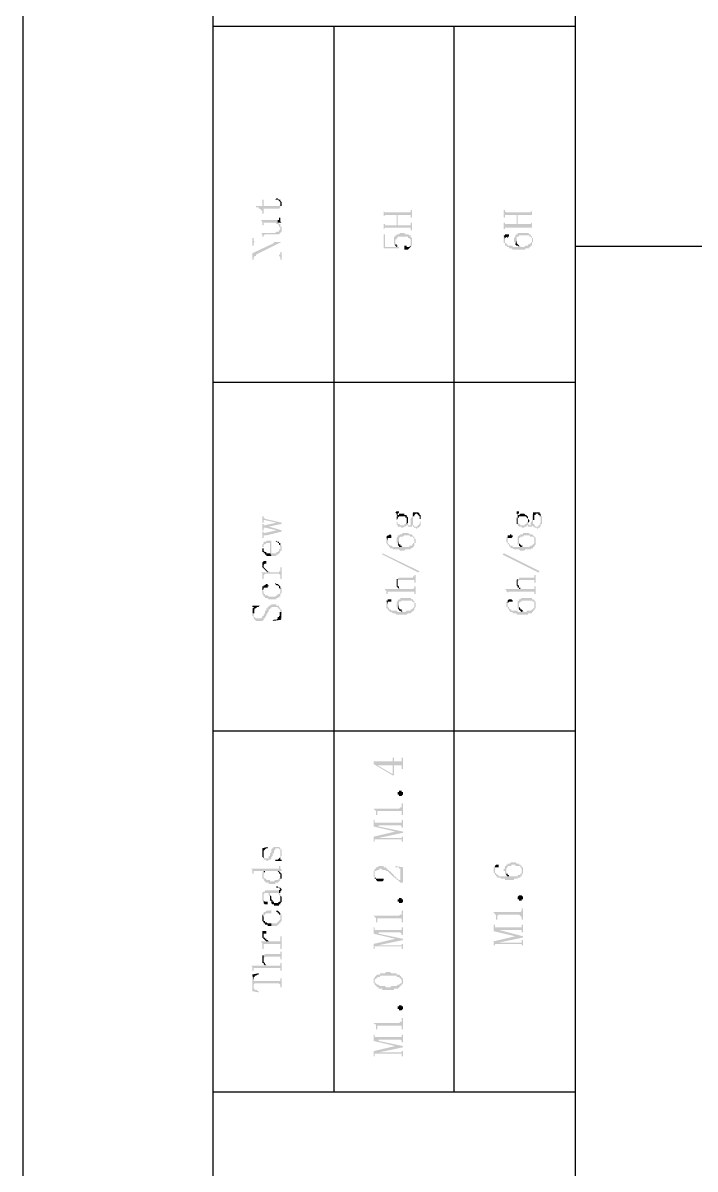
# Model space of a CAD drawing. Header units: inches. Extents: x 3613 to 8393, y -2205 to -794.
# Drawn here: x 3613.22 to 3636.98, y -1380.5 to -1339.97 of the extents above; entities that cross this region are included whole.
import ezdxf

# ---------------------------------------------------------------- set-up
doc = ezdxf.new("R2010")
doc.units = ezdxf.units.IN
doc.header["$MEASUREMENT"] = 0

msp = doc.modelspace()

# ---------------------------------------------------------------- hatches: boundary and pattern name
at = {"transparency": 33554559}
for points in [[(3622.139, -1346.225), (3622.229, -1346.225), (3622.274, -1346.27), (3622.274, -1346.27), (3622.32, -1346.315), (3622.32, -1346.496), (3622.32, -1346.451), (3622.365, -1346.451), (3622.365, -1346.36), (3622.365, -1346.315), (3622.32, -1346.27), (3622.32, -1346.225), (3622.274, -1346.225), (3622.229, -1346.18), (3622.184, -1346.18)], [(3621.462, -1346.451), (3621.462, -1346.496), (3621.552, -1346.496), (3621.552, -1346.541), (3621.598, -1346.541), (3621.643, -1346.586), (3621.643, -1346.586), (3621.688, -1346.631), (3621.688, -1346.721), (3621.733, -1346.721), (3621.733, -1346.541), (3622.274, -1346.541), (3622.32, -1346.496), (3622.32, -1346.36), (3622.32, -1346.405), (3622.32, -1346.405), (3622.274, -1346.451), (3621.733, -1346.451), (3621.733, -1346.225), (3621.688, -1346.225), (3621.688, -1346.451)], [(3625.975, -1346.586), (3625.975, -1346.857), (3625.975, -1346.812), (3625.975, -1346.812), (3626.02, -1346.766), (3626.427, -1346.766), (3626.427, -1347.128), (3626.472, -1346.766), (3626.923, -1346.766), (3626.923, -1346.812), (3626.923, -1346.857), (3626.968, -1346.857), (3626.968, -1346.586), (3626.923, -1346.586), (3626.923, -1346.631), (3626.923, -1346.676), (3626.02, -1346.676), (3625.975, -1346.631)], [(3630.218, -1346.586), (3630.218, -1346.857), (3630.263, -1346.857), (3630.263, -1346.766), (3630.669, -1346.766), (3630.669, -1347.082), (3630.714, -1346.766), (3631.211, -1346.766), (3631.211, -1346.857), (3631.211, -1346.586), (3631.211, -1346.631), (3631.166, -1346.631), (3631.166, -1346.676), (3630.308, -1346.676), (3630.263, -1346.631), (3630.263, -1346.586), (3630.263, -1346.586)], [(3621.643, -1346.947), (3621.643, -1346.992), (3621.688, -1346.992), (3621.688, -1347.037), (3621.688, -1347.128), (3621.733, -1347.128), (3621.733, -1347.082), (3621.733, -1347.037), (3622.184, -1347.037), (3622.184, -1347.082), (3622.229, -1347.082), (3622.274, -1347.128), (3622.274, -1347.173), (3622.274, -1347.173), (3622.32, -1347.218), (3622.32, -1347.263), (3622.32, -1347.082), (3622.274, -1347.082), (3622.229, -1347.037), (3622.229, -1346.947)], [(3622.229, -1346.947), (3622.229, -1347.037), (3622.365, -1347.037), (3622.32, -1346.992), (3622.32, -1346.947), (3622.32, -1346.857), (3622.274, -1346.857), (3622.274, -1346.902), (3622.274, -1346.947), (3622.274, -1346.947)], [(3625.975, -1347.037), (3625.975, -1347.308), (3625.975, -1347.263), (3625.975, -1347.263), (3626.02, -1347.218), (3626.923, -1347.218), (3626.923, -1347.308), (3626.968, -1347.308), (3626.968, -1347.037), (3626.923, -1347.037), (3626.923, -1347.082), (3626.923, -1347.128), (3626.472, -1347.128), (3626.472, -1346.766), (3626.427, -1347.128), (3626.02, -1347.128), (3626.02, -1347.082), (3625.975, -1347.082), (3625.975, -1347.037)], [(3630.218, -1347.037), (3630.218, -1347.263), (3630.263, -1347.263), (3630.263, -1347.218), (3631.211, -1347.218), (3631.211, -1347.263), (3631.211, -1347.037), (3631.211, -1347.037), (3631.166, -1347.082), (3630.714, -1347.082), (3630.714, -1346.766), (3630.669, -1347.082), (3630.263, -1347.082), (3630.263, -1347.037), (3630.263, -1347.037)], [(3621.643, -1347.398), (3621.643, -1347.398), (3621.688, -1347.443), (3621.688, -1347.489), (3621.688, -1347.534), (3621.733, -1347.534), (3621.733, -1347.489), (3621.733, -1347.489), (3621.778, -1347.443), (3622.274, -1347.443), (3622.32, -1347.398), (3622.32, -1347.398), (3622.365, -1347.353), (3622.365, -1347.263), (3622.365, -1347.173), (3622.32, -1347.173), (3622.32, -1347.128), (3622.32, -1347.082), (3622.32, -1347.263), (3622.32, -1347.263), (3622.274, -1347.308), (3622.274, -1347.353), (3622.184, -1347.353), (3622.139, -1347.398)], [(3626.336, -1347.669), (3626.336, -1347.714), (3626.336, -1347.805), (3626.336, -1347.805), (3626.382, -1347.85), (3626.382, -1347.669), (3626.382, -1347.624), (3626.427, -1347.624), (3626.427, -1347.579), (3626.472, -1347.579), (3626.472, -1347.534), (3626.833, -1347.534), (3626.833, -1347.579), (3626.878, -1347.579), (3626.923, -1347.624), (3626.923, -1347.669), (3626.923, -1347.85), (3626.968, -1347.85), (3626.968, -1347.759), (3626.968, -1347.669), (3626.968, -1347.579), (3626.968, -1347.579), (3626.923, -1347.534), (3626.923, -1347.489), (3626.878, -1347.489), (3626.833, -1347.443), (3626.743, -1347.443), (3626.697, -1347.398), (3626.562, -1347.398), (3626.517, -1347.443), (3626.427, -1347.443), (3626.427, -1347.489), (3626.382, -1347.489), (3626.382, -1347.534), (3626.336, -1347.534), (3626.336, -1347.624), (3626.336, -1347.624)], [(3630.579, -1347.669), (3630.579, -1347.714), (3630.579, -1347.714), (3630.624, -1347.759), (3630.624, -1347.805), (3630.624, -1347.805), (3630.669, -1347.669), (3630.669, -1347.624), (3630.669, -1347.534), (3630.759, -1347.534), (3630.759, -1347.489), (3631.12, -1347.489), (3631.12, -1347.534), (3631.166, -1347.534), (3631.211, -1347.579), (3631.211, -1347.624), (3631.211, -1347.805), (3631.211, -1347.759), (3631.256, -1347.714), (3631.256, -1347.669), (3631.256, -1347.579), (3631.211, -1347.579), (3631.211, -1347.534), (3631.211, -1347.534), (3631.166, -1347.489), (3631.166, -1347.443), (3631.12, -1347.443), (3631.075, -1347.398), (3630.714, -1347.398), (3630.714, -1347.443), (3630.669, -1347.443), (3630.624, -1347.489), (3630.624, -1347.534), (3630.579, -1347.579), (3630.579, -1347.624)], [(3621.327, -1347.579), (3621.327, -1347.85), (3621.372, -1347.85), (3621.372, -1347.759), (3621.372, -1347.759), (3621.417, -1347.714), (3622.094, -1347.714), (3622.094, -1347.759), (3622.365, -1347.714), (3621.417, -1347.714), (3621.372, -1347.669), (3621.372, -1347.579)], [(3621.327, -1348.12), (3621.327, -1348.346), (3621.372, -1348.346), (3621.372, -1348.256), (3621.372, -1348.256), (3621.417, -1348.211), (3621.462, -1348.166), (3622.365, -1347.714), (3622.094, -1347.759)], [(3625.975, -1347.443), (3625.975, -1347.94), (3626.517, -1347.94), (3626.517, -1347.895), (3626.472, -1347.895), (3626.472, -1347.85), (3626.427, -1347.895), (3626.02, -1347.895), (3626.02, -1347.443)], [(3626.382, -1347.85), (3626.382, -1347.85), (3626.427, -1347.895), (3626.427, -1347.895), (3626.472, -1347.85), (3626.427, -1347.85), (3626.427, -1347.805), (3626.382, -1347.805), (3626.382, -1347.714), (3626.382, -1347.714)], [(3626.697, -1347.94), (3626.697, -1347.985), (3626.833, -1347.985), (3626.878, -1347.94), (3626.878, -1347.94), (3626.923, -1347.895), (3626.923, -1347.714), (3626.923, -1347.759), (3626.923, -1347.85), (3626.923, -1347.85), (3626.878, -1347.895), (3626.788, -1347.895), (3626.788, -1347.85), (3626.697, -1347.85), (3626.697, -1347.895)], [(3630.218, -1347.489), (3630.263, -1347.624), (3630.263, -1347.579), (3630.263, -1347.579), (3630.308, -1347.534), (3630.308, -1347.534), (3630.353, -1347.579), (3630.353, -1347.534), (3630.398, -1347.534), (3630.398, -1347.489), (3630.398, -1347.443), (3630.263, -1347.443), (3630.263, -1347.489)], [(3630.218, -1347.624), (3630.218, -1347.714), (3630.218, -1347.759), (3630.263, -1347.759), (3630.263, -1347.85), (3630.308, -1347.85), (3630.353, -1347.895), (3630.398, -1347.895), (3630.398, -1347.94), (3630.489, -1347.94), (3630.534, -1347.985), (3630.985, -1347.985), (3630.985, -1347.94), (3631.12, -1347.94), (3631.12, -1347.895), (3631.166, -1347.895), (3631.166, -1347.85), (3631.211, -1347.85), (3631.211, -1347.669), (3631.211, -1347.714), (3631.211, -1347.714), (3631.166, -1347.759), (3631.166, -1347.759), (3631.12, -1347.805), (3631.075, -1347.805), (3631.075, -1347.85), (3630.985, -1347.85), (3630.94, -1347.895), (3630.804, -1347.895), (3630.804, -1347.85), (3630.759, -1347.85), (3630.759, -1347.895), (3630.534, -1347.895), (3630.534, -1347.85), (3630.353, -1347.85), (3630.353, -1347.805), (3630.308, -1347.805), (3630.308, -1347.759), (3630.263, -1347.759), (3630.263, -1347.669), (3630.263, -1347.624), (3630.218, -1347.489), (3630.218, -1347.579), (3630.218, -1347.579)], [(3630.624, -1347.805), (3630.669, -1347.85), (3630.714, -1347.85), (3630.759, -1347.895), (3630.759, -1347.85), (3630.759, -1347.85), (3630.714, -1347.805), (3630.714, -1347.805), (3630.669, -1347.759), (3630.669, -1347.669), (3630.669, -1347.669)], [(3621.417, -1348.211), (3622.274, -1348.211), (3622.32, -1348.256), (3622.32, -1348.346), (3622.365, -1348.346), (3622.365, -1348.075), (3622.32, -1348.075), (3622.32, -1348.166), (3622.274, -1348.166), (3622.274, -1348.211), (3621.462, -1348.211), (3621.462, -1348.166)], [(3621.688, -1357.418), (3621.688, -1357.643), (3621.733, -1357.643), (3621.733, -1357.598), (3621.733, -1357.553), (3621.778, -1357.553), (3622.184, -1357.643), (3622.184, -1357.643), (3622.365, -1357.688), (3622.365, -1357.643), (3621.778, -1357.508), (3621.778, -1357.508), (3621.733, -1357.463), (3621.733, -1357.418)], [(3626.382, -1357.282), (3626.382, -1357.282), (3626.427, -1357.327), (3626.427, -1357.373), (3626.472, -1357.418), (3626.472, -1357.327), (3626.472, -1357.327), (3626.517, -1357.282), (3626.517, -1357.237), (3626.427, -1357.237)], [(3626.427, -1357.688), (3626.472, -1357.734), (3626.472, -1357.779), (3626.562, -1357.779), (3626.607, -1357.824), (3626.652, -1357.824), (3626.697, -1357.779), (3626.743, -1357.779), (3626.788, -1357.734), (3626.833, -1357.734), (3626.833, -1357.779), (3626.968, -1357.779), (3626.968, -1357.734), (3627.013, -1357.734), (3627.013, -1357.779), (3627.013, -1357.779), (3627.059, -1357.824), (3627.104, -1357.824), (3627.149, -1357.869), (3627.149, -1357.824), (3627.194, -1357.824), (3627.239, -1357.779), (3627.239, -1357.779), (3627.284, -1357.734), (3627.284, -1357.688), (3627.284, -1357.553), (3627.284, -1357.508), (3627.284, -1357.418), (3627.284, -1357.373), (3627.284, -1357.553), (3627.284, -1357.598), (3627.239, -1357.643), (3627.239, -1357.688), (3627.239, -1357.688), (3627.194, -1357.734), (3627.194, -1357.734), (3627.149, -1357.779), (3627.059, -1357.779), (3627.059, -1357.734), (3627.013, -1357.734), (3627.013, -1357.688), (3627.013, -1357.282), (3626.968, -1357.327), (3626.968, -1357.418), (3626.968, -1357.463), (3626.923, -1357.463), (3626.923, -1357.553), (3626.923, -1357.598), (3626.923, -1357.688), (3626.923, -1357.734), (3626.833, -1357.734), (3626.833, -1357.688), (3626.788, -1357.688), (3626.788, -1357.553), (3626.788, -1357.598), (3626.788, -1357.643), (3626.788, -1357.643), (3626.743, -1357.688), (3626.697, -1357.688), (3626.697, -1357.734), (3626.562, -1357.734), (3626.517, -1357.688), (3626.472, -1357.688), (3626.472, -1357.643), (3626.472, -1357.643), (3626.427, -1357.598), (3626.427, -1357.553)], [(3626.427, -1357.553), (3626.427, -1357.598), (3626.427, -1357.688), (3626.427, -1357.553), (3626.427, -1357.553), (3626.472, -1357.508), (3626.472, -1357.463), (3626.472, -1357.463), (3626.517, -1357.418), (3626.743, -1357.418), (3626.743, -1357.463), (3626.788, -1357.463), (3626.788, -1357.553), (3626.788, -1357.688), (3626.833, -1357.643), (3626.833, -1357.553), (3626.833, -1357.463), (3626.833, -1357.463), (3626.788, -1357.418), (3626.788, -1357.373), (3626.697, -1357.373), (3626.697, -1357.327), (3626.517, -1357.327), (3626.517, -1357.373), (3626.472, -1357.373), (3626.472, -1357.327), (3626.472, -1357.418), (3626.427, -1357.418), (3626.427, -1357.463)], [(3627.013, -1357.282), (3627.013, -1357.688), (3627.013, -1357.643), (3627.013, -1357.553), (3627.013, -1357.508), (3627.013, -1357.418), (3627.059, -1357.418), (3627.059, -1357.373), (3627.059, -1357.373), (3627.104, -1357.327), (3627.149, -1357.327), (3627.194, -1357.373), (3627.194, -1357.373), (3627.239, -1357.418), (3627.239, -1357.508), (3627.284, -1357.508), (3627.284, -1357.553), (3627.284, -1357.373), (3627.239, -1357.373), (3627.239, -1357.327), (3627.239, -1357.327), (3627.194, -1357.282)], [(3630.669, -1357.282), (3630.669, -1357.327), (3630.669, -1357.327), (3630.714, -1357.373), (3630.714, -1357.418), (3630.714, -1357.327), (3630.759, -1357.327), (3630.759, -1357.282), (3630.759, -1357.237), (3630.669, -1357.237)], [(3630.669, -1357.553), (3630.669, -1357.598), (3630.669, -1357.688), (3630.714, -1357.688), (3630.714, -1357.553), (3630.714, -1357.463), (3630.759, -1357.463), (3630.759, -1357.418), (3630.985, -1357.418), (3631.03, -1357.463), (3631.03, -1357.463), (3631.075, -1357.508), (3631.075, -1357.553), (3631.075, -1357.688), (3631.075, -1357.643), (3631.075, -1357.643), (3631.12, -1357.598), (3631.12, -1357.553), (3631.12, -1357.553), (3631.075, -1357.508), (3631.075, -1357.463), (3631.075, -1357.418), (3631.03, -1357.418), (3631.03, -1357.373), (3630.985, -1357.373), (3630.94, -1357.327), (3630.804, -1357.327), (3630.759, -1357.373), (3630.714, -1357.373), (3630.714, -1357.327), (3630.714, -1357.418), (3630.714, -1357.463), (3630.669, -1357.463)], [(3630.714, -1357.688), (3630.714, -1357.734), (3630.714, -1357.734), (3630.759, -1357.779), (3630.85, -1357.779), (3630.85, -1357.824), (3630.94, -1357.824), (3630.94, -1357.779), (3631.03, -1357.779), (3631.03, -1357.734), (3631.075, -1357.734), (3631.075, -1357.779), (3631.211, -1357.779), (3631.256, -1357.734), (3631.256, -1357.779), (3631.301, -1357.779), (3631.301, -1357.824), (3631.391, -1357.824), (3631.391, -1357.869), (3631.436, -1357.824), (3631.481, -1357.824), (3631.481, -1357.779), (3631.527, -1357.779), (3631.527, -1357.734), (3631.527, -1357.688), (3631.572, -1357.688), (3631.572, -1357.553), (3631.572, -1357.508), (3631.572, -1357.418), (3631.527, -1357.418), (3631.527, -1357.373), (3631.527, -1357.553), (3631.527, -1357.643), (3631.527, -1357.643), (3631.481, -1357.688), (3631.481, -1357.734), (3631.436, -1357.734), (3631.436, -1357.779), (3631.346, -1357.779), (3631.301, -1357.734), (3631.301, -1357.688), (3631.256, -1357.688), (3631.256, -1357.282), (3631.256, -1357.327), (3631.256, -1357.327), (3631.211, -1357.373), (3631.211, -1357.418), (3631.211, -1357.463), (3631.211, -1357.553), (3631.211, -1357.598), (3631.211, -1357.598), (3631.166, -1357.643), (3631.166, -1357.688), (3631.166, -1357.734), (3631.12, -1357.734), (3631.075, -1357.688), (3631.075, -1357.553), (3631.075, -1357.598), (3631.075, -1357.598), (3631.03, -1357.643), (3631.03, -1357.688), (3630.985, -1357.688), (3630.94, -1357.734), (3630.804, -1357.734), (3630.804, -1357.688), (3630.759, -1357.688), (3630.714, -1357.643), (3630.714, -1357.553)], [(3631.256, -1357.282), (3631.256, -1357.688), (3631.256, -1357.643), (3631.256, -1357.553), (3631.301, -1357.553), (3631.301, -1357.508), (3631.301, -1357.418), (3631.301, -1357.373), (3631.346, -1357.373), (3631.346, -1357.327), (3631.436, -1357.327), (3631.436, -1357.373), (3631.481, -1357.373), (3631.481, -1357.418), (3631.527, -1357.418), (3631.527, -1357.508), (3631.527, -1357.553), (3631.527, -1357.373), (3631.527, -1357.327), (3631.481, -1357.327), (3631.481, -1357.282), (3631.301, -1357.282)], [(3621.688, -1357.688), (3621.688, -1357.914), (3621.733, -1357.914), (3621.733, -1357.869), (3621.733, -1357.824), (3621.823, -1357.824), (3621.913, -1357.779), (3622.365, -1357.688), (3622.184, -1357.643), (3621.778, -1357.734), (3621.733, -1357.734), (3621.733, -1357.688), (3621.733, -1357.688)], [(3621.688, -1357.959), (3621.688, -1358.185), (3621.733, -1358.185), (3621.733, -1358.14), (3621.733, -1358.095), (3621.823, -1358.095), (3622.365, -1357.959), (3622.184, -1357.914), (3621.778, -1358.004), (3621.733, -1358.004), (3621.733, -1357.959), (3621.733, -1357.959)], [(3621.823, -1357.824), (3622.184, -1357.914), (3622.184, -1357.914), (3622.365, -1357.959), (3622.365, -1357.914), (3621.913, -1357.779)], [(3621.688, -1358.411), (3621.688, -1358.546), (3621.688, -1358.501), (3621.733, -1358.501), (3621.733, -1358.456), (3621.733, -1358.411), (3621.778, -1358.411), (3621.823, -1358.365), (3621.959, -1358.365), (3621.959, -1358.726), (3622.004, -1358.817), (3622.184, -1358.817), (3622.184, -1358.772), (3622.229, -1358.772), (3622.274, -1358.726), (3622.274, -1358.726), (3622.32, -1358.681), (3622.32, -1358.636), (3622.365, -1358.636), (3622.365, -1358.546), (3622.365, -1358.501), (3622.365, -1358.456), (3622.32, -1358.411), (3622.32, -1358.365), (3622.32, -1358.501), (3622.32, -1358.591), (3622.274, -1358.591), (3622.274, -1358.636), (3622.274, -1358.636), (3622.229, -1358.681), (3622.184, -1358.681), (3622.184, -1358.726), (3622.004, -1358.726), (3622.004, -1358.275), (3621.823, -1358.275), (3621.823, -1358.32), (3621.733, -1358.32), (3621.733, -1358.365), (3621.733, -1358.365)], [(3622.139, -1358.32), (3622.229, -1358.32), (3622.229, -1358.365), (3622.274, -1358.365), (3622.274, -1358.411), (3622.274, -1358.411), (3622.32, -1358.456), (3622.32, -1358.501), (3622.32, -1358.365), (3622.274, -1358.365), (3622.274, -1358.32), (3622.229, -1358.32), (3622.184, -1358.275), (3622.184, -1358.275)], [(3626.066, -1358.14), (3626.111, -1358.275), (3626.111, -1358.23), (3626.111, -1358.185), (3626.246, -1358.185), (3626.246, -1358.14), (3626.246, -1358.095), (3626.246, -1358.095), (3626.201, -1358.05), (3626.201, -1358.05), (3626.156, -1358.095), (3626.111, -1358.095)], [(3626.066, -1358.23), (3626.066, -1358.32), (3626.066, -1358.365), (3626.066, -1358.365), (3626.111, -1358.411), (3626.111, -1358.456), (3626.156, -1358.456), (3626.156, -1358.501), (3626.201, -1358.501), (3626.201, -1358.546), (3626.291, -1358.546), (3626.291, -1358.591), (3626.517, -1358.591), (3626.562, -1358.636), (3626.697, -1358.636), (3626.743, -1358.591), (3626.923, -1358.591), (3626.923, -1358.546), (3626.968, -1358.546), (3627.013, -1358.501), (3627.013, -1358.501), (3627.059, -1358.456), (3627.059, -1358.275), (3627.059, -1358.32), (3627.059, -1358.365), (3627.013, -1358.365), (3627.013, -1358.411), (3626.968, -1358.411), (3626.968, -1358.456), (3626.878, -1358.456), (3626.878, -1358.501), (3626.652, -1358.501), (3626.607, -1358.456), (3626.607, -1358.501), (3626.291, -1358.501), (3626.246, -1358.456), (3626.201, -1358.456), (3626.156, -1358.411), (3626.156, -1358.411), (3626.111, -1358.365), (3626.111, -1358.275), (3626.111, -1358.275), (3626.066, -1358.14)], [(3626.427, -1358.275), (3626.427, -1358.365), (3626.472, -1358.365), (3626.472, -1358.411), (3626.472, -1358.456), (3626.517, -1358.275), (3626.517, -1358.185), (3626.517, -1358.185), (3626.562, -1358.14), (3626.652, -1358.14), (3626.697, -1358.095), (3626.878, -1358.095), (3626.923, -1358.14), (3627.013, -1358.14), (3627.013, -1358.185), (3627.059, -1358.185), (3627.059, -1358.275), (3627.059, -1358.456), (3627.059, -1358.365), (3627.104, -1358.365), (3627.104, -1358.275), (3627.104, -1358.23), (3627.104, -1358.23), (3627.059, -1358.185), (3627.059, -1358.14), (3627.013, -1358.14), (3627.013, -1358.095), (3626.968, -1358.095), (3626.968, -1358.05), (3626.878, -1358.05), (3626.833, -1358.004), (3626.652, -1358.004), (3626.607, -1358.05), (3626.562, -1358.05), (3626.517, -1358.095), (3626.472, -1358.095), (3626.472, -1358.14), (3626.472, -1358.14), (3626.427, -1358.185), (3626.427, -1358.23), (3626.427, -1358.23)], [(3626.472, -1358.456), (3626.517, -1358.456), (3626.517, -1358.501), (3626.607, -1358.501), (3626.607, -1358.456), (3626.562, -1358.456), (3626.562, -1358.411), (3626.517, -1358.411), (3626.517, -1358.32), (3626.517, -1358.275)], [(3630.308, -1358.23), (3630.308, -1358.32), (3630.308, -1358.32), (3630.353, -1358.365), (3630.353, -1358.411), (3630.398, -1358.411), (3630.398, -1358.456), (3630.398, -1358.456), (3630.443, -1358.501), (3630.443, -1358.501), (3630.489, -1358.546), (3630.534, -1358.546), (3630.579, -1358.591), (3630.759, -1358.591), (3630.804, -1358.636), (3630.94, -1358.636), (3630.985, -1358.591), (3631.166, -1358.591), (3631.211, -1358.546), (3631.256, -1358.546), (3631.256, -1358.501), (3631.301, -1358.501), (3631.301, -1358.456), (3631.301, -1358.275), (3631.301, -1358.32), (3631.301, -1358.365), (3631.301, -1358.365), (3631.256, -1358.411), (3631.256, -1358.411), (3631.211, -1358.456), (3631.166, -1358.456), (3631.12, -1358.501), (3630.895, -1358.501), (3630.895, -1358.456), (3630.85, -1358.501), (3630.534, -1358.501), (3630.534, -1358.456), (3630.443, -1358.456), (3630.443, -1358.411), (3630.398, -1358.411), (3630.398, -1358.365), (3630.353, -1358.365), (3630.353, -1358.275), (3630.353, -1358.14), (3630.353, -1358.14), (3630.308, -1358.185)], [(3630.353, -1358.14), (3630.353, -1358.275), (3630.353, -1358.23), (3630.353, -1358.185), (3630.489, -1358.185), (3630.534, -1358.14), (3630.534, -1358.095), (3630.489, -1358.095), (3630.489, -1358.05), (3630.443, -1358.05), (3630.443, -1358.095), (3630.353, -1358.095)], [(3630.714, -1358.275), (3630.714, -1358.365), (3630.714, -1358.411), (3630.759, -1358.411), (3630.759, -1358.456), (3630.759, -1358.275), (3630.759, -1358.185), (3630.804, -1358.185), (3630.804, -1358.14), (3630.895, -1358.14), (3630.94, -1358.095), (3631.12, -1358.095), (3631.166, -1358.14), (3631.256, -1358.14), (3631.301, -1358.185), (3631.301, -1358.275), (3631.301, -1358.456), (3631.346, -1358.411), (3631.346, -1358.365), (3631.346, -1358.275), (3631.346, -1358.23), (3631.346, -1358.185), (3631.346, -1358.185), (3631.301, -1358.14), (3631.301, -1358.14), (3631.256, -1358.095), (3631.256, -1358.095), (3631.211, -1358.05), (3631.12, -1358.05), (3631.12, -1358.004), (3630.895, -1358.004), (3630.895, -1358.05), (3630.804, -1358.05), (3630.804, -1358.095), (3630.759, -1358.095), (3630.714, -1358.14), (3630.714, -1358.23), (3630.714, -1358.23)], [(3630.759, -1358.456), (3630.759, -1358.456), (3630.804, -1358.501), (3630.85, -1358.501), (3630.895, -1358.456), (3630.85, -1358.456), (3630.804, -1358.411), (3630.804, -1358.411), (3630.759, -1358.365), (3630.759, -1358.32), (3630.759, -1358.275)], [(3621.688, -1358.546), (3621.688, -1358.636), (3621.688, -1358.681), (3621.733, -1358.681), (3621.733, -1358.726), (3621.778, -1358.726), (3621.778, -1358.772), (3621.823, -1358.772), (3621.823, -1358.817), (3622.004, -1358.817), (3621.959, -1358.726), (3621.823, -1358.726), (3621.823, -1358.681), (3621.778, -1358.681), (3621.733, -1358.636), (3621.733, -1358.546), (3621.688, -1358.546), (3621.688, -1358.411), (3621.688, -1358.456), (3621.688, -1358.501)], [(3627.239, -1359.358), (3627.194, -1359.403), (3625.93, -1358.772), (3625.93, -1358.726)], [(3631.481, -1359.358), (3631.436, -1359.403), (3630.173, -1358.772), (3630.218, -1358.726)], [(3621.688, -1359.133), (3621.688, -1359.178), (3621.688, -1359.223), (3621.733, -1359.268), (3621.733, -1359.133), (3621.733, -1359.133), (3621.778, -1359.088), (3621.823, -1359.088), (3621.823, -1359.042), (3621.823, -1358.997), (3621.733, -1358.997), (3621.688, -1359.042), (3621.688, -1359.088)], [(3621.733, -1359.268), (3621.733, -1359.268), (3621.778, -1359.313), (3621.778, -1359.313), (3621.823, -1359.358), (3621.823, -1359.358), (3621.868, -1359.403), (3621.868, -1359.358), (3621.868, -1359.358), (3621.823, -1359.313), (3621.823, -1359.313), (3621.778, -1359.268), (3621.778, -1359.268), (3621.733, -1359.223), (3621.733, -1359.178), (3621.733, -1359.133)], [(3621.643, -1359.403), (3621.643, -1359.403), (3621.688, -1359.449), (3621.688, -1359.494), (3621.688, -1359.584), (3621.688, -1359.629), (3621.733, -1359.629), (3621.733, -1359.494), (3621.733, -1359.494), (3621.778, -1359.449), (3622.274, -1359.449), (3622.32, -1359.494), (3622.32, -1359.629), (3622.365, -1359.629), (3622.365, -1359.223), (3622.32, -1359.223), (3622.32, -1359.358), (3622.274, -1359.358), (3622.274, -1359.403), (3621.959, -1359.403), (3621.913, -1359.358), (3621.868, -1359.358), (3621.868, -1359.403)], [(3626.472, -1359.629), (3626.472, -1359.765), (3626.472, -1359.719), (3626.472, -1359.674), (3627.059, -1359.674), (3627.059, -1359.765), (3627.104, -1359.765), (3627.104, -1359.494), (3627.059, -1359.494), (3627.059, -1359.539), (3627.013, -1359.539), (3627.013, -1359.584), (3626.517, -1359.584)], [(3630.714, -1359.629), (3630.714, -1359.765), (3630.714, -1359.719), (3630.714, -1359.719), (3630.759, -1359.674), (3631.301, -1359.674), (3631.301, -1359.765), (3631.346, -1359.765), (3631.346, -1359.494), (3631.301, -1359.494), (3631.301, -1359.539), (3631.301, -1359.584), (3630.759, -1359.584), (3630.759, -1359.629)], [(3621.688, -1360.035), (3621.688, -1360.126), (3621.688, -1360.171), (3621.688, -1360.035), (3621.688, -1360.035), (3621.733, -1359.99), (3621.733, -1359.945), (3621.868, -1359.945), (3621.868, -1359.9), (3621.913, -1359.9), (3621.913, -1359.855), (3621.868, -1359.855), (3621.868, -1359.81), (3621.823, -1359.81), (3621.778, -1359.855), (3621.733, -1359.855), (3621.733, -1359.9), (3621.688, -1359.9), (3621.688, -1359.99), (3621.688, -1359.99)], [(3621.688, -1360.171), (3621.733, -1360.216), (3621.733, -1360.261), (3621.778, -1360.261), (3621.778, -1360.306), (3621.868, -1360.306), (3621.913, -1360.351), (3622.184, -1360.351), (3622.184, -1360.306), (3622.229, -1360.306), (3622.274, -1360.261), (3622.32, -1360.261), (3622.32, -1360.216), (3622.32, -1360.171), (3622.365, -1360.126), (3622.365, -1360.035), (3622.365, -1359.945), (3622.32, -1359.945), (3622.32, -1359.9), (3622.32, -1360.035), (3622.32, -1360.08), (3622.32, -1360.126), (3622.274, -1360.171), (3622.229, -1360.171), (3622.229, -1360.216), (3622.184, -1360.216), (3622.139, -1360.261), (3621.913, -1360.261), (3621.868, -1360.216), (3621.778, -1360.216), (3621.778, -1360.171), (3621.733, -1360.171), (3621.733, -1360.126), (3621.733, -1360.08), (3621.688, -1360.035)], [(3622.139, -1359.81), (3622.139, -1359.81), (3622.184, -1359.855), (3622.229, -1359.855), (3622.274, -1359.9), (3622.274, -1359.945), (3622.32, -1359.99), (3622.32, -1360.035), (3622.32, -1359.9), (3622.274, -1359.855), (3622.274, -1359.855), (3622.229, -1359.81), (3622.184, -1359.81), (3622.139, -1359.765)], [(3626.02, -1359.99), (3626.02, -1360.035), (3626.066, -1360.035), (3626.066, -1360.08), (3626.066, -1360.171), (3626.111, -1360.171), (3626.111, -1360.126), (3626.111, -1360.08), (3627.059, -1360.08), (3627.059, -1360.171), (3627.104, -1360.171), (3627.104, -1359.9), (3627.059, -1359.9), (3627.059, -1359.945), (3627.059, -1359.945), (3627.013, -1359.99), (3626.562, -1359.99), (3626.517, -1359.945), (3626.517, -1359.99)], [(3626.427, -1359.765), (3626.427, -1359.81), (3626.427, -1359.9), (3626.427, -1359.9), (3626.472, -1359.945), (3626.472, -1359.945), (3626.517, -1359.99), (3626.517, -1359.945), (3626.517, -1359.9), (3626.472, -1359.9), (3626.472, -1359.855), (3626.472, -1359.629), (3626.427, -1359.629), (3626.427, -1359.674), (3626.427, -1359.719)], [(3630.263, -1359.99), (3630.263, -1359.99), (3630.308, -1360.035), (3630.308, -1360.08), (3630.353, -1360.08), (3630.353, -1360.171), (3630.353, -1360.126), (3630.353, -1360.126), (3630.398, -1360.08), (3631.301, -1360.08), (3631.301, -1360.171), (3631.346, -1360.171), (3631.346, -1359.9), (3631.301, -1359.9), (3631.301, -1359.945), (3631.301, -1359.99), (3630.804, -1359.99), (3630.804, -1359.945), (3630.804, -1359.99)], [(3630.669, -1359.765), (3630.669, -1359.81), (3630.669, -1359.855), (3630.714, -1359.9), (3630.714, -1359.945), (3630.759, -1359.945), (3630.759, -1359.99), (3630.804, -1359.99), (3630.804, -1359.945), (3630.759, -1359.945), (3630.759, -1359.9), (3630.759, -1359.855), (3630.714, -1359.855), (3630.714, -1359.629), (3630.714, -1359.629), (3630.669, -1359.674), (3630.669, -1359.719)], [(3626.066, -1360.396), (3626.111, -1360.532), (3626.111, -1360.487), (3626.111, -1360.442), (3626.246, -1360.442), (3626.246, -1360.396), (3626.246, -1360.351), (3626.111, -1360.351), (3626.111, -1360.396)], [(3626.427, -1360.532), (3626.427, -1360.622), (3626.427, -1360.622), (3626.472, -1360.667), (3626.472, -1360.712), (3626.472, -1360.712), (3626.517, -1360.532), (3626.517, -1360.487), (3626.517, -1360.442), (3626.562, -1360.442), (3626.607, -1360.396), (3626.968, -1360.396), (3626.968, -1360.442), (3627.013, -1360.442), (3627.059, -1360.487), (3627.059, -1360.712), (3627.059, -1360.667), (3627.059, -1360.667), (3627.104, -1360.622), (3627.104, -1360.532), (3627.104, -1360.487), (3627.059, -1360.487), (3627.059, -1360.396), (3627.013, -1360.396), (3627.013, -1360.351), (3626.968, -1360.351), (3626.923, -1360.306), (3626.562, -1360.306), (3626.562, -1360.351), (3626.517, -1360.351), (3626.472, -1360.396), (3626.472, -1360.442), (3626.427, -1360.442)], [(3630.353, -1360.396), (3630.353, -1360.532), (3630.353, -1360.487), (3630.353, -1360.487), (3630.398, -1360.442), (3630.534, -1360.442), (3630.534, -1360.396), (3630.534, -1360.396), (3630.489, -1360.351), (3630.398, -1360.351)], [(3630.714, -1360.532), (3630.714, -1360.622), (3630.714, -1360.667), (3630.714, -1360.667), (3630.759, -1360.712), (3630.759, -1360.532), (3630.759, -1360.487), (3630.759, -1360.487), (3630.804, -1360.442), (3630.85, -1360.442), (3630.85, -1360.396), (3631.211, -1360.396), (3631.256, -1360.442), (3631.301, -1360.442), (3631.301, -1360.487), (3631.301, -1360.712), (3631.346, -1360.667), (3631.346, -1360.622), (3631.346, -1360.532), (3631.346, -1360.487), (3631.346, -1360.442), (3631.301, -1360.396), (3631.301, -1360.396), (3631.256, -1360.351), (3631.211, -1360.351), (3631.211, -1360.306), (3630.85, -1360.306), (3630.804, -1360.351), (3630.759, -1360.351), (3630.759, -1360.396), (3630.714, -1360.396), (3630.714, -1360.442)], [(3621.327, -1360.848), (3621.327, -1360.938), (3621.327, -1360.938), (3621.372, -1360.983), (3621.372, -1361.028), (3621.372, -1361.028), (3621.417, -1361.073), (3621.417, -1361.073), (3621.462, -1361.119), (3621.688, -1361.119), (3621.733, -1361.073), (3621.733, -1361.028), (3621.778, -1361.028), (3621.778, -1360.983), (3621.778, -1360.983), (3621.823, -1360.938), (3621.823, -1360.893), (3621.868, -1360.848), (3621.868, -1360.803), (3621.913, -1360.803), (3621.913, -1360.712), (3621.959, -1360.712), (3621.959, -1360.667), (3622.004, -1360.667), (3622.004, -1360.622), (3622.229, -1360.622), (3622.229, -1360.667), (3622.274, -1360.667), (3622.274, -1360.712), (3622.32, -1360.712), (3622.32, -1360.803), (3622.32, -1360.983), (3622.32, -1360.938), (3622.365, -1360.893), (3622.365, -1360.803), (3622.365, -1360.712), (3622.32, -1360.712), (3622.32, -1360.667), (3622.32, -1360.667), (3622.274, -1360.622), (3622.274, -1360.577), (3622.184, -1360.577), (3622.184, -1360.532), (3622.004, -1360.532), (3621.959, -1360.577), (3621.913, -1360.577), (3621.913, -1360.622), (3621.868, -1360.622), (3621.868, -1360.667), (3621.823, -1360.667), (3621.823, -1360.757), (3621.778, -1360.757), (3621.778, -1360.848), (3621.733, -1360.893), (3621.733, -1360.938), (3621.688, -1360.938), (3621.688, -1360.983), (3621.688, -1360.983), (3621.643, -1361.028), (3621.462, -1361.028), (3621.417, -1360.983), (3621.372, -1360.983), (3621.372, -1360.893), (3621.372, -1360.712), (3621.327, -1360.712), (3621.327, -1360.803), (3621.327, -1360.803)], [(3621.327, -1360.577), (3621.327, -1360.622), (3621.372, -1360.622), (3621.372, -1360.803), (3621.372, -1360.712), (3621.417, -1360.712), (3621.417, -1360.667), (3621.462, -1360.667), (3621.507, -1360.622), (3621.552, -1360.622), (3621.598, -1360.577), (3621.552, -1360.577)], [(3626.066, -1360.532), (3626.066, -1360.622), (3626.066, -1360.667), (3626.111, -1360.667), (3626.111, -1360.712), (3626.111, -1360.712), (3626.156, -1360.757), (3626.156, -1360.757), (3626.201, -1360.803), (3626.246, -1360.803), (3626.291, -1360.848), (3626.382, -1360.848), (3626.427, -1360.893), (3626.788, -1360.893), (3626.833, -1360.848), (3626.923, -1360.848), (3626.968, -1360.803), (3626.968, -1360.803), (3627.013, -1360.757), (3627.059, -1360.757), (3627.059, -1360.577), (3627.059, -1360.622), (3627.059, -1360.622), (3627.013, -1360.667), (3627.013, -1360.667), (3626.968, -1360.712), (3626.923, -1360.712), (3626.923, -1360.757), (3626.788, -1360.757), (3626.743, -1360.803), (3626.652, -1360.803), (3626.652, -1360.757), (3626.607, -1360.757), (3626.607, -1360.803), (3626.472, -1360.803), (3626.427, -1360.757), (3626.246, -1360.757), (3626.201, -1360.712), (3626.156, -1360.712), (3626.156, -1360.667), (3626.111, -1360.622), (3626.111, -1360.577), (3626.111, -1360.532), (3626.066, -1360.396), (3626.066, -1360.442), (3626.066, -1360.487)], [(3626.472, -1360.712), (3626.517, -1360.712), (3626.517, -1360.757), (3626.562, -1360.757), (3626.607, -1360.803), (3626.607, -1360.712), (3626.562, -1360.712), (3626.517, -1360.667), (3626.517, -1360.622), (3626.517, -1360.532)], [(3630.308, -1360.532), (3630.308, -1360.622), (3630.353, -1360.622), (3630.353, -1360.667), (3630.353, -1360.667), (3630.398, -1360.712), (3630.398, -1360.757), (3630.443, -1360.757), (3630.443, -1360.803), (3630.534, -1360.803), (3630.534, -1360.848), (3630.669, -1360.848), (3630.669, -1360.893), (3631.075, -1360.893), (3631.075, -1360.848), (3631.211, -1360.848), (3631.211, -1360.803), (3631.256, -1360.803), (3631.256, -1360.757), (3631.301, -1360.757), (3631.301, -1360.577), (3631.301, -1360.622), (3631.301, -1360.667), (3631.256, -1360.667), (3631.256, -1360.712), (3631.211, -1360.712), (3631.166, -1360.757), (3631.03, -1360.757), (3631.03, -1360.803), (3630.94, -1360.803), (3630.895, -1360.757), (3630.895, -1360.757), (3630.85, -1360.803), (3630.714, -1360.803), (3630.714, -1360.757), (3630.489, -1360.757), (3630.489, -1360.712), (3630.443, -1360.712), (3630.398, -1360.667), (3630.398, -1360.622), (3630.353, -1360.622), (3630.353, -1360.577), (3630.353, -1360.396), (3630.353, -1360.442), (3630.308, -1360.442), (3630.308, -1360.487)], [(3630.759, -1360.712), (3630.759, -1360.712), (3630.804, -1360.757), (3630.804, -1360.757), (3630.85, -1360.803), (3630.895, -1360.757), (3630.85, -1360.712), (3630.804, -1360.712), (3630.804, -1360.667), (3630.804, -1360.667), (3630.759, -1360.622), (3630.759, -1360.532)], [(3622.049, -1361.119), (3622.049, -1361.119), (3622.365, -1361.073), (3622.365, -1361.073), (3622.32, -1361.028), (3622.32, -1360.893), (3622.32, -1360.938), (3622.274, -1360.938), (3622.274, -1360.983), (3622.229, -1360.983), (3622.229, -1361.028), (3622.229, -1361.028), (3622.184, -1361.073), (3622.094, -1361.073)], [(3625.614, -1366.083), (3625.614, -1366.173), (3626.291, -1366.579), (3626.336, -1366.579), (3626.336, -1366.218), (3626.607, -1366.218), (3626.607, -1366.354), (3626.652, -1366.354), (3626.652, -1365.948), (3626.607, -1365.948), (3626.607, -1366.038), (3626.607, -1366.083), (3626.336, -1366.083), (3626.336, -1365.948), (3626.291, -1365.948), (3626.291, -1366.534), (3625.75, -1366.218), (3625.75, -1366.218)], [(3625.614, -1366.083), (3625.75, -1366.218), (3626.291, -1366.218), (3626.291, -1366.534), (3626.291, -1366.083)], [(3626.652, -1367.211), (3626.652, -1367.256), (3626.652, -1367.256), (3626.607, -1367.302), (3626.517, -1367.302), (3626.517, -1367.256), (3626.472, -1367.256), (3626.472, -1367.211), (3626.472, -1367.166), (3626.517, -1367.166), (3626.517, -1367.121), (3626.607, -1367.121), (3626.607, -1367.166), (3626.652, -1367.166), (3626.652, -1367.211)], [(3625.614, -1367.753), (3625.614, -1367.753), (3625.659, -1367.798), (3625.659, -1367.798), (3625.705, -1367.843), (3625.705, -1367.888), (3625.705, -1367.979), (3625.75, -1367.979), (3625.75, -1367.843), (3626.607, -1367.843), (3626.607, -1367.888), (3626.607, -1367.979), (3626.652, -1367.979), (3626.652, -1367.572), (3626.607, -1367.572), (3626.607, -1367.663), (3626.607, -1367.708), (3626.562, -1367.708), (3626.517, -1367.753)], [(3625.614, -1368.159), (3625.614, -1368.385), (3626.382, -1368.565), (3626.382, -1368.565), (3626.652, -1368.61), (3626.652, -1368.565), (3625.795, -1368.385), (3625.795, -1368.34), (3625.705, -1368.249), (3625.659, -1368.249), (3625.659, -1368.159)], [(3625.705, -1368.249), (3625.795, -1368.34), (3626.562, -1368.34), (3626.607, -1368.385), (3626.607, -1368.43), (3626.652, -1368.43), (3626.652, -1368.159), (3626.607, -1368.159), (3626.607, -1368.204), (3626.607, -1368.249), (3626.562, -1368.249)], [(3625.614, -1368.746), (3625.614, -1368.926), (3625.659, -1368.926), (3625.659, -1368.881), (3625.659, -1368.836), (3625.705, -1368.836), (3625.795, -1368.791), (3626.652, -1368.61), (3626.382, -1368.565)], [(3625.705, -1368.836), (3626.607, -1368.836), (3626.607, -1368.926), (3626.652, -1368.926), (3626.652, -1368.746), (3626.607, -1368.746), (3626.607, -1368.791), (3625.795, -1368.791)], [(3621.688, -1369.152), (3621.688, -1369.197), (3621.733, -1369.513), (3621.733, -1369.333), (3621.733, -1369.287), (3621.733, -1369.242), (3621.778, -1369.197), (3621.778, -1369.197), (3621.823, -1369.152), (3621.868, -1369.152), (3621.868, -1369.107)], [(3621.688, -1369.333), (3621.688, -1369.423), (3621.688, -1369.468), (3621.733, -1369.513), (3621.688, -1369.197), (3621.688, -1369.242)], [(3621.733, -1369.513), (3621.733, -1369.558), (3621.823, -1369.558), (3621.823, -1369.603), (3621.868, -1369.603), (3621.913, -1369.558), (3621.959, -1369.558), (3622.004, -1369.513), (3622.004, -1369.468), (3622.004, -1369.468), (3622.049, -1369.423), (3622.049, -1369.378), (3622.049, -1369.333), (3622.094, -1369.333), (3622.094, -1369.242), (3622.094, -1369.242), (3622.139, -1369.197), (3622.139, -1369.152), (3622.274, -1369.152), (3622.274, -1369.197), (3622.32, -1369.197), (3622.32, -1369.242), (3622.32, -1369.513), (3622.32, -1369.468), (3622.365, -1369.423), (3622.365, -1369.333), (3622.365, -1369.197), (3622.32, -1369.197), (3622.32, -1369.152), (3622.32, -1369.152), (3622.274, -1369.107), (3622.094, -1369.107), (3622.049, -1369.152), (3622.049, -1369.152), (3622.004, -1369.197), (3622.004, -1369.242), (3622.004, -1369.287), (3621.959, -1369.333), (3621.959, -1369.378), (3621.959, -1369.423), (3621.913, -1369.423), (3621.913, -1369.513), (3621.778, -1369.513), (3621.733, -1369.468), (3621.733, -1369.423), (3621.733, -1369.333)], [(3622.139, -1369.558), (3622.139, -1369.603), (3622.365, -1369.603), (3622.365, -1369.558), (3622.32, -1369.558), (3622.32, -1369.333), (3622.32, -1369.378), (3622.32, -1369.468), (3622.32, -1369.468), (3622.274, -1369.513), (3622.274, -1369.513), (3622.229, -1369.558), (3622.184, -1369.558)], [(3630.218, -1369.919), (3630.218, -1369.964), (3630.263, -1369.964), (3630.263, -1370.055), (3630.263, -1370.055), (3630.308, -1370.1), (3630.308, -1369.919), (3630.308, -1369.874), (3630.308, -1369.874), (3630.353, -1369.829), (3630.353, -1369.784), (3630.489, -1369.784), (3630.489, -1369.739), (3630.624, -1369.739), (3630.624, -1369.784), (3630.804, -1369.784), (3630.804, -1369.829), (3630.804, -1369.829), (3630.85, -1369.874), (3630.85, -1370.1), (3630.895, -1370.055), (3630.895, -1369.964), (3630.895, -1369.919), (3630.895, -1369.829), (3630.85, -1369.829), (3630.85, -1369.784), (3630.85, -1369.784), (3630.804, -1369.739), (3630.759, -1369.739), (3630.759, -1369.694), (3630.669, -1369.694), (3630.624, -1369.648), (3630.489, -1369.648), (3630.443, -1369.694), (3630.353, -1369.694), (3630.353, -1369.739), (3630.308, -1369.739), (3630.308, -1369.784), (3630.263, -1369.784), (3630.263, -1369.829), (3630.263, -1369.874), (3630.218, -1369.874)], [(3621.282, -1369.874), (3621.282, -1369.874), (3621.327, -1369.919), (3621.327, -1369.964), (3621.327, -1370.055), (3621.372, -1370.055), (3621.372, -1369.964), (3621.778, -1369.964), (3621.778, -1370.01), (3621.778, -1369.964), (3622.365, -1369.964), (3622.365, -1369.919), (3622.365, -1369.919), (3622.32, -1369.874), (3622.32, -1369.829), (3622.32, -1369.784), (3622.274, -1369.784), (3622.274, -1369.829), (3622.274, -1369.874), (3622.229, -1369.874)], [(3621.688, -1370.145), (3621.688, -1370.19), (3621.688, -1370.235), (3621.733, -1370.235), (3621.733, -1370.28), (3621.733, -1370.28), (3621.778, -1370.325), (3621.778, -1370.325), (3621.823, -1370.371), (3621.913, -1370.371), (3621.913, -1370.416), (3622.139, -1370.416), (3622.139, -1370.371), (3622.229, -1370.371), (3622.274, -1370.325), (3622.274, -1370.325), (3622.32, -1370.28), (3622.32, -1370.145), (3622.32, -1370.19), (3622.32, -1370.19), (3622.274, -1370.235), (3622.274, -1370.235), (3622.229, -1370.28), (3622.139, -1370.28), (3622.094, -1370.325), (3621.959, -1370.325), (3621.959, -1370.28), (3621.823, -1370.28), (3621.823, -1370.235), (3621.778, -1370.235), (3621.733, -1370.19), (3621.733, -1370.01), (3621.688, -1370.01), (3621.688, -1370.055), (3621.688, -1370.1)], [(3621.733, -1370.01), (3621.733, -1370.1), (3621.733, -1370.01), (3621.778, -1370.01), (3621.778, -1369.964), (3621.733, -1369.964)], [(3622.229, -1369.964), (3622.274, -1370.01), (3622.274, -1370.055), (3622.32, -1370.055), (3622.32, -1370.28), (3622.32, -1370.235), (3622.365, -1370.235), (3622.365, -1370.19), (3622.365, -1370.145), (3622.365, -1370.1), (3622.365, -1370.055), (3622.32, -1370.01), (3622.32, -1370.01), (3622.274, -1369.964)], [(3625.614, -1370.055), (3625.614, -1370.1), (3625.614, -1370.145), (3625.659, -1370.19), (3625.659, -1370.055), (3625.659, -1369.964), (3625.705, -1369.964), (3625.75, -1369.919), (3625.795, -1369.919), (3625.84, -1369.874), (3625.885, -1369.874), (3625.93, -1369.919), (3626.02, -1369.919), (3626.066, -1369.964), (3626.111, -1369.964), (3626.156, -1370.01), (3626.156, -1370.01), (3626.201, -1370.055), (3626.201, -1370.055), (3626.246, -1370.1), (3626.246, -1370.1), (3626.291, -1370.145), (3626.291, -1370.145), (3626.336, -1370.19), (3626.382, -1370.19), (3626.382, -1370.235), (3626.427, -1370.235), (3626.427, -1370.28), (3626.472, -1370.28), (3626.517, -1370.325), (3626.517, -1370.325), (3626.562, -1370.371), (3626.562, -1370.28), (3626.517, -1370.28), (3626.472, -1370.235), (3626.427, -1370.235), (3626.427, -1370.19), (3626.427, -1370.19), (3626.382, -1370.145), (3626.336, -1370.145), (3626.336, -1370.1), (3626.336, -1370.1), (3626.291, -1370.055), (3626.291, -1370.055), (3626.246, -1370.01), (3626.246, -1370.01), (3626.201, -1369.964), (3626.156, -1369.964), (3626.156, -1369.919), (3626.111, -1369.919), (3626.111, -1369.874), (3626.066, -1369.874), (3626.066, -1369.829), (3625.975, -1369.829), (3625.975, -1369.784), (3625.795, -1369.784), (3625.75, -1369.829), (3625.705, -1369.829), (3625.705, -1369.874), (3625.659, -1369.874), (3625.659, -1369.919), (3625.659, -1369.919), (3625.614, -1369.964), (3625.614, -1370.01), (3625.614, -1370.01)], [(3625.659, -1370.19), (3625.659, -1370.235), (3625.705, -1370.235), (3625.705, -1370.28), (3625.705, -1370.28), (3625.75, -1370.325), (3625.93, -1370.325), (3625.975, -1370.28), (3625.975, -1370.235), (3625.705, -1370.235), (3625.705, -1370.19), (3625.659, -1370.19), (3625.659, -1370.1), (3625.659, -1370.1)], [(3626.382, -1369.784), (3626.382, -1369.829), (3626.517, -1369.829), (3626.517, -1369.874), (3626.562, -1369.874), (3626.562, -1370.371), (3626.652, -1370.371), (3626.652, -1369.829)], [(3629.857, -1369.919), (3629.857, -1369.964), (3629.857, -1370.01), (3629.902, -1370.055), (3629.902, -1370.1), (3629.947, -1370.1), (3629.947, -1370.145), (3629.992, -1370.145), (3629.992, -1370.19), (3630.082, -1370.19), (3630.127, -1370.235), (3630.263, -1370.235), (3630.263, -1370.28), (3630.579, -1370.28), (3630.579, -1370.235), (3630.714, -1370.235), (3630.714, -1370.19), (3630.804, -1370.19), (3630.804, -1370.145), (3630.85, -1370.145), (3630.85, -1370.1), (3630.85, -1369.964), (3630.85, -1370.055), (3630.804, -1370.055), (3630.804, -1370.1), (3630.714, -1370.1), (3630.714, -1370.145), (3630.037, -1370.145), (3630.037, -1370.1), (3629.992, -1370.1), (3629.947, -1370.055), (3629.947, -1370.055), (3629.902, -1370.01), (3629.902, -1369.964), (3629.902, -1369.784), (3629.857, -1369.829), (3629.857, -1369.874)], [(3629.902, -1369.784), (3629.902, -1369.919), (3629.902, -1369.829), (3630.037, -1369.829), (3630.037, -1369.739), (3629.947, -1369.739)], [(3630.308, -1370.1), (3630.308, -1370.1), (3630.353, -1370.145), (3630.398, -1370.145), (3630.398, -1370.1), (3630.353, -1370.1), (3630.353, -1370.055), (3630.308, -1370.055), (3630.308, -1370.01), (3630.308, -1369.919)], [(3622.184, -1370.506), (3622.184, -1370.551), (3622.274, -1370.551), (3622.32, -1370.596), (3622.32, -1370.732), (3622.32, -1370.687), (3622.32, -1370.687), (3622.365, -1370.641), (3622.365, -1370.596), (3622.32, -1370.551), (3622.274, -1370.551), (3622.229, -1370.506)], [(3621.688, -1370.867), (3621.688, -1370.912), (3621.688, -1371.002), (3621.688, -1371.002), (3621.733, -1371.048), (3621.733, -1370.867), (3621.733, -1370.777), (3621.733, -1370.777), (3621.778, -1370.732), (3621.913, -1370.732), (3621.913, -1370.822), (3621.959, -1370.867), (3621.959, -1370.912), (3621.959, -1370.732), (3622.229, -1370.732), (3622.274, -1370.777), (3622.274, -1370.822), (3622.32, -1370.822), (3622.32, -1370.912), (3622.32, -1370.957), (3622.32, -1370.777), (3622.32, -1370.777), (3622.274, -1370.732), (3622.274, -1370.641), (3621.778, -1370.641), (3621.778, -1370.687), (3621.733, -1370.687), (3621.688, -1370.732)], [(3621.733, -1371.048), (3621.733, -1371.093), (3621.733, -1371.093), (3621.778, -1371.138), (3621.868, -1371.138), (3621.868, -1371.093), (3621.868, -1371.048), (3621.778, -1371.048), (3621.733, -1371.002), (3621.733, -1370.867)], [(3621.959, -1370.912), (3621.959, -1371.002), (3622.004, -1371.002), (3622.004, -1371.048), (3622.004, -1371.093), (3622.004, -1371.093), (3622.049, -1371.138), (3622.094, -1371.138), (3622.094, -1371.183), (3622.274, -1371.183), (3622.274, -1371.138), (3622.32, -1371.138), (3622.32, -1371.093), (3622.32, -1371.093), (3622.365, -1371.048), (3622.365, -1370.957), (3622.365, -1370.912), (3622.365, -1370.867), (3622.32, -1370.822), (3622.32, -1371.002), (3622.32, -1371.048), (3622.274, -1371.048), (3622.229, -1371.093), (3622.094, -1371.093), (3622.094, -1371.048), (3622.049, -1371.048), (3622.049, -1371.002), (3622.049, -1371.002), (3622.004, -1370.957), (3622.004, -1370.912), (3622.004, -1370.867), (3621.959, -1370.822), (3621.959, -1370.732)], [(3622.274, -1370.641), (3622.274, -1370.732), (3622.32, -1370.732), (3622.32, -1370.596), (3622.32, -1370.596)], [(3626.652, -1371.002), (3626.652, -1371.048), (3626.652, -1371.048), (3626.607, -1371.093), (3626.517, -1371.093), (3626.517, -1371.048), (3626.472, -1371.048), (3626.472, -1371.002), (3626.472, -1370.957), (3626.517, -1370.957), (3626.517, -1370.912), (3626.607, -1370.912), (3626.607, -1370.957), (3626.652, -1370.957), (3626.652, -1371.002)], [(3630.895, -1370.912), (3630.895, -1370.957), (3630.85, -1370.957), (3630.85, -1371.002), (3630.759, -1371.002), (3630.759, -1370.957), (3630.714, -1370.957), (3630.714, -1370.912), (3630.714, -1370.867), (3630.714, -1370.867), (3630.759, -1370.822), (3630.85, -1370.822), (3630.895, -1370.867), (3630.895, -1370.912)], [(3621.688, -1371.499), (3621.733, -1371.589), (3621.733, -1371.544), (3621.733, -1371.544), (3621.778, -1371.499), (3621.778, -1371.499), (3621.823, -1371.454), (3622.004, -1371.454), (3622.004, -1371.905), (3622.184, -1371.905), (3622.229, -1371.86), (3622.274, -1371.86), (3622.274, -1371.815), (3622.32, -1371.815), (3622.32, -1371.77), (3622.32, -1371.77), (3622.365, -1371.725), (3622.365, -1371.679), (3622.365, -1371.589), (3622.365, -1371.544), (3622.365, -1371.499), (3622.32, -1371.499), (3622.32, -1371.454), (3622.32, -1371.589), (3622.32, -1371.679), (3622.32, -1371.679), (3622.274, -1371.725), (3622.274, -1371.725), (3622.229, -1371.77), (3622.229, -1371.77), (3622.184, -1371.815), (3622.004, -1371.815), (3622.004, -1371.318), (3622.004, -1371.318), (3621.959, -1371.364), (3621.823, -1371.364), (3621.778, -1371.409), (3621.733, -1371.409), (3621.733, -1371.454), (3621.733, -1371.454)], [(3629.857, -1371.409), (3629.857, -1371.454), (3629.902, -1371.454), (3629.902, -1371.499), (3629.947, -1371.499), (3629.947, -1371.544), (3629.947, -1371.679), (3629.992, -1371.679), (3629.992, -1371.544), (3629.992, -1371.544), (3630.037, -1371.499), (3630.759, -1371.499), (3630.804, -1371.544), (3630.804, -1371.544), (3630.85, -1371.589), (3630.85, -1371.679), (3630.895, -1371.679), (3630.895, -1371.273), (3630.85, -1371.273), (3630.85, -1371.364), (3630.85, -1371.364), (3630.804, -1371.409), (3630.759, -1371.409)], [(3621.688, -1371.634), (3621.688, -1371.725), (3621.688, -1371.725), (3621.733, -1371.77), (3621.733, -1371.815), (3621.778, -1371.815), (3621.778, -1371.86), (3621.868, -1371.86), (3621.868, -1371.905), (3622.004, -1371.905), (3622.004, -1371.815), (3621.868, -1371.815), (3621.823, -1371.77), (3621.778, -1371.77), (3621.778, -1371.725), (3621.733, -1371.725), (3621.733, -1371.679), (3621.733, -1371.589), (3621.688, -1371.499), (3621.688, -1371.544), (3621.688, -1371.589)], [(3622.184, -1371.409), (3622.229, -1371.409), (3622.229, -1371.454), (3622.274, -1371.454), (3622.274, -1371.499), (3622.32, -1371.499), (3622.32, -1371.544), (3622.32, -1371.589), (3622.32, -1371.454), (3622.32, -1371.454), (3622.274, -1371.409), (3622.274, -1371.409), (3622.229, -1371.364), (3622.184, -1371.364)], [(3625.614, -1371.544), (3625.614, -1371.544), (3625.659, -1371.589), (3625.659, -1371.589), (3625.705, -1371.634), (3625.705, -1371.679), (3625.705, -1371.77), (3625.75, -1371.77), (3625.75, -1371.634), (3626.607, -1371.634), (3626.607, -1371.679), (3626.607, -1371.77), (3626.652, -1371.77), (3626.652, -1371.364), (3626.607, -1371.364), (3626.607, -1371.454), (3626.607, -1371.499), (3626.562, -1371.499), (3626.517, -1371.544)], [(3621.688, -1372.176), (3621.688, -1372.266), (3621.688, -1372.311), (3621.733, -1372.356), (3621.733, -1372.221), (3621.733, -1372.176), (3621.823, -1372.176), (3621.823, -1372.131), (3621.823, -1372.086), (3621.688, -1372.086), (3621.688, -1372.131)], [(3625.614, -1371.95), (3625.614, -1372.176), (3626.382, -1372.356), (3626.382, -1372.356), (3626.652, -1372.402), (3626.652, -1372.356), (3625.795, -1372.176), (3625.795, -1372.131), (3625.705, -1372.04), (3625.659, -1372.04), (3625.659, -1371.95)], [(3625.705, -1372.04), (3625.795, -1372.131), (3626.562, -1372.131), (3626.607, -1372.176), (3626.607, -1372.221), (3626.652, -1372.221), (3626.652, -1371.95), (3626.607, -1371.95), (3626.607, -1371.995), (3626.607, -1372.04), (3626.562, -1372.04)], [(3629.857, -1371.86), (3629.857, -1372.086), (3630.624, -1372.266), (3630.624, -1372.266), (3630.895, -1372.311), (3630.895, -1372.266), (3630.037, -1372.04), (3630.037, -1372.04), (3629.947, -1371.95), (3629.902, -1371.95), (3629.902, -1371.905), (3629.902, -1371.86)], [(3629.947, -1371.95), (3630.037, -1372.04), (3630.85, -1372.04), (3630.85, -1372.086), (3630.85, -1372.131), (3630.895, -1372.131), (3630.895, -1371.86), (3630.85, -1371.86), (3630.85, -1371.905), (3630.85, -1371.95), (3630.804, -1371.95)], [(3621.643, -1372.447), (3621.643, -1372.492), (3621.688, -1372.492), (3621.688, -1372.582), (3621.688, -1372.627), (3621.688, -1372.717), (3621.733, -1372.717), (3621.733, -1372.582), (3621.733, -1372.537), (3622.32, -1372.537), (3622.32, -1372.582), (3622.32, -1372.717), (3622.365, -1372.717), (3622.365, -1372.266), (3622.32, -1372.266), (3622.32, -1372.402), (3622.32, -1372.447), (3621.868, -1372.447)], [(3621.733, -1372.356), (3621.733, -1372.356), (3621.778, -1372.402), (3621.778, -1372.402), (3621.823, -1372.447), (3621.913, -1372.447), (3621.868, -1372.402), (3621.823, -1372.402), (3621.823, -1372.356), (3621.778, -1372.356), (3621.778, -1372.311), (3621.733, -1372.311), (3621.733, -1372.266), (3621.733, -1372.221)], [(3625.614, -1372.537), (3625.614, -1372.717), (3625.659, -1372.717), (3625.659, -1372.672), (3625.659, -1372.627), (3625.705, -1372.627), (3625.795, -1372.582), (3626.652, -1372.402), (3626.382, -1372.356)], [(3625.705, -1372.627), (3626.607, -1372.627), (3626.607, -1372.717), (3626.652, -1372.717), (3626.652, -1372.537), (3626.607, -1372.537), (3626.607, -1372.582), (3625.795, -1372.582)], [(3629.857, -1372.447), (3629.857, -1372.582), (3629.902, -1372.582), (3629.902, -1372.537), (3629.947, -1372.537), (3630.037, -1372.492), (3630.895, -1372.311), (3630.624, -1372.266)], [(3629.947, -1372.537), (3630.85, -1372.537), (3630.85, -1372.582), (3630.895, -1372.582), (3630.895, -1372.402), (3630.85, -1372.402), (3630.85, -1372.447), (3630.85, -1372.492), (3630.037, -1372.492)], [(3621.688, -1373.079), (3621.688, -1373.124), (3621.688, -1373.214), (3621.733, -1373.214), (3621.733, -1373.259), (3621.733, -1373.259), (3621.778, -1373.304), (3621.778, -1373.304), (3621.823, -1373.259), (3621.778, -1373.259), (3621.778, -1373.214), (3621.778, -1373.214), (3621.733, -1373.169), (3621.733, -1372.943), (3621.688, -1372.943), (3621.688, -1373.033), (3621.688, -1373.033)], [(3621.733, -1372.943), (3621.733, -1373.079), (3621.733, -1373.033), (3621.778, -1372.988), (3622.32, -1372.988), (3622.32, -1373.079), (3622.365, -1373.079), (3622.365, -1372.808), (3622.32, -1372.808), (3622.32, -1372.853), (3622.32, -1372.898), (3621.778, -1372.898)], [(3621.282, -1373.304), (3621.282, -1373.304), (3621.327, -1373.349), (3621.327, -1373.394), (3621.327, -1373.485), (3621.372, -1373.485), (3621.372, -1373.44), (3621.372, -1373.394), (3622.32, -1373.394), (3622.32, -1373.485), (3622.365, -1373.485), (3622.365, -1373.214), (3622.32, -1373.214), (3622.32, -1373.259), (3622.32, -1373.304), (3621.823, -1373.304), (3621.823, -1373.259), (3621.778, -1373.304)], [(3621.327, -1373.62), (3621.372, -1373.801), (3621.372, -1373.71), (3621.417, -1373.71), (3621.417, -1373.665), (3621.462, -1373.665), (3621.507, -1373.62), (3621.552, -1373.62), (3621.552, -1373.575)], [(3621.327, -1373.62), (3621.327, -1374.207), (3621.552, -1374.252), (3621.552, -1374.207), (3621.507, -1374.207), (3621.507, -1374.162), (3621.417, -1374.162), (3621.417, -1374.117), (3621.372, -1374.117), (3621.372, -1374.026), (3621.372, -1373.801)], [(3625.614, -1373.846), (3625.614, -1373.936), (3625.659, -1373.936), (3625.659, -1373.981), (3625.659, -1373.846), (3625.659, -1373.801), (3625.659, -1373.801), (3625.705, -1373.756), (3625.75, -1373.756), (3625.75, -1373.71), (3625.84, -1373.71), (3625.84, -1373.665), (3626.427, -1373.665), (3626.427, -1373.71), (3626.517, -1373.71), (3626.562, -1373.756), (3626.562, -1373.756), (3626.607, -1373.801), (3626.607, -1373.846), (3626.607, -1373.71), (3626.607, -1373.71), (3626.562, -1373.665), (3626.562, -1373.665), (3626.517, -1373.62), (3626.427, -1373.62), (3626.427, -1373.575), (3626.246, -1373.575), (3626.201, -1373.53), (3626.066, -1373.53), (3626.02, -1373.575), (3625.84, -1373.575), (3625.84, -1373.62), (3625.75, -1373.62), (3625.705, -1373.665), (3625.705, -1373.665), (3625.659, -1373.71), (3625.659, -1373.756), (3625.614, -1373.756)], [(3625.659, -1373.981), (3625.705, -1374.026), (3625.705, -1374.026), (3625.75, -1374.071), (3625.795, -1374.071), (3625.795, -1374.117), (3625.93, -1374.117), (3625.93, -1374.162), (3626.336, -1374.162), (3626.336, -1374.117), (3626.472, -1374.117), (3626.517, -1374.071), (3626.517, -1374.071), (3626.562, -1374.026), (3626.562, -1374.026), (3626.607, -1373.981), (3626.607, -1373.981), (3626.652, -1373.936), (3626.652, -1373.891), (3626.652, -1373.846), (3626.652, -1373.801), (3626.652, -1373.756), (3626.607, -1373.756), (3626.607, -1373.71), (3626.607, -1373.891), (3626.607, -1373.936), (3626.562, -1373.936), (3626.517, -1373.981), (3626.472, -1373.981), (3626.427, -1374.026), (3626.246, -1374.026), (3626.201, -1374.071), (3626.066, -1374.071), (3626.02, -1374.026), (3625.84, -1374.026), (3625.795, -1373.981), (3625.75, -1373.981), (3625.705, -1373.936), (3625.705, -1373.936), (3625.659, -1373.891), (3625.659, -1373.846)], [(3621.372, -1373.801), (3621.372, -1374.026), (3621.372, -1373.981), (3621.372, -1373.981), (3621.417, -1373.936), (3622.274, -1373.936), (3622.32, -1373.981), (3622.32, -1374.071), (3622.365, -1374.071), (3622.365, -1373.756), (3622.32, -1373.756), (3622.32, -1373.801), (3622.32, -1373.846), (3621.372, -1373.846)], [(3626.652, -1374.794), (3626.652, -1374.839), (3626.652, -1374.839), (3626.607, -1374.884), (3626.517, -1374.884), (3626.517, -1374.839), (3626.472, -1374.839), (3626.472, -1374.794), (3626.472, -1374.748), (3626.517, -1374.748), (3626.517, -1374.703), (3626.607, -1374.703), (3626.607, -1374.748), (3626.652, -1374.748), (3626.652, -1374.794)], [(3625.614, -1375.335), (3625.614, -1375.335), (3625.659, -1375.38), (3625.705, -1375.38), (3625.705, -1375.425), (3625.705, -1375.471), (3625.705, -1375.561), (3625.75, -1375.561), (3625.75, -1375.425), (3626.607, -1375.425), (3626.607, -1375.471), (3626.607, -1375.561), (3626.652, -1375.561), (3626.652, -1375.155), (3626.607, -1375.155), (3626.607, -1375.245), (3626.607, -1375.29), (3626.562, -1375.29), (3626.517, -1375.335)], [(3625.614, -1375.741), (3625.614, -1375.967), (3626.382, -1376.148), (3626.382, -1376.148), (3626.652, -1376.193), (3626.652, -1376.148), (3625.795, -1375.967), (3625.795, -1375.922), (3625.705, -1375.832), (3625.659, -1375.832), (3625.659, -1375.741)], [(3625.705, -1375.832), (3625.795, -1375.922), (3626.562, -1375.922), (3626.607, -1375.967), (3626.607, -1376.012), (3626.652, -1376.012), (3626.652, -1375.741), (3626.607, -1375.741), (3626.607, -1375.786), (3626.607, -1375.832), (3626.562, -1375.832)], [(3625.614, -1376.328), (3625.614, -1376.509), (3625.659, -1376.509), (3625.659, -1376.463), (3625.659, -1376.418), (3625.705, -1376.418), (3625.795, -1376.373), (3626.652, -1376.193), (3626.382, -1376.148)], [(3625.705, -1376.418), (3626.607, -1376.418), (3626.607, -1376.509), (3626.652, -1376.509), (3626.652, -1376.328), (3626.607, -1376.328), (3626.607, -1376.373), (3625.795, -1376.373)]]:
    msp.add_hatch(color=256, dxfattribs=at).paths.add_polyline_path(points)

# ---------------------------------------------------------------- linework, layer by layer
for p, q in [((3619.928, -1234.354), (3619.928, -1521.095)), ((3632.745, -1347.873), (4029.183, -1347.873))]:
    msp.add_line(p, q)
for points in [[(4033.221, -1525.354), (4033.221, -1228.354), (3613.221, -1228.354), (3613.221, -1525.354)], [(3621.372, -1360.712), (3621.372, -1360.848), (3621.372, -1360.803), (3621.372, -1360.667), (3621.372, -1360.667)], [(3622.32, -1360.893), (3622.32, -1361.028), (3622.32, -1360.983), (3622.32, -1360.803), (3622.32, -1360.848)]]:
    msp.add_lwpolyline(points, close=True)
for points in [[(3632.745, -1234.354), (3632.745, -1521.095)], [(3619.928, -1340.087), (3632.745, -1340.087)], [(3624.215, -1340.087), (3624.215, -1377.772)], [(3628.458, -1340.087), (3628.458, -1377.772)], [(3619.928, -1352.679), (3632.745, -1352.679)], [(3619.928, -1365), (3632.745, -1365)], [(3619.928, -1377.772), (3632.745, -1377.772)]]:
    msp.add_lwpolyline(points)

doc.saveas('drawing.dxf')
